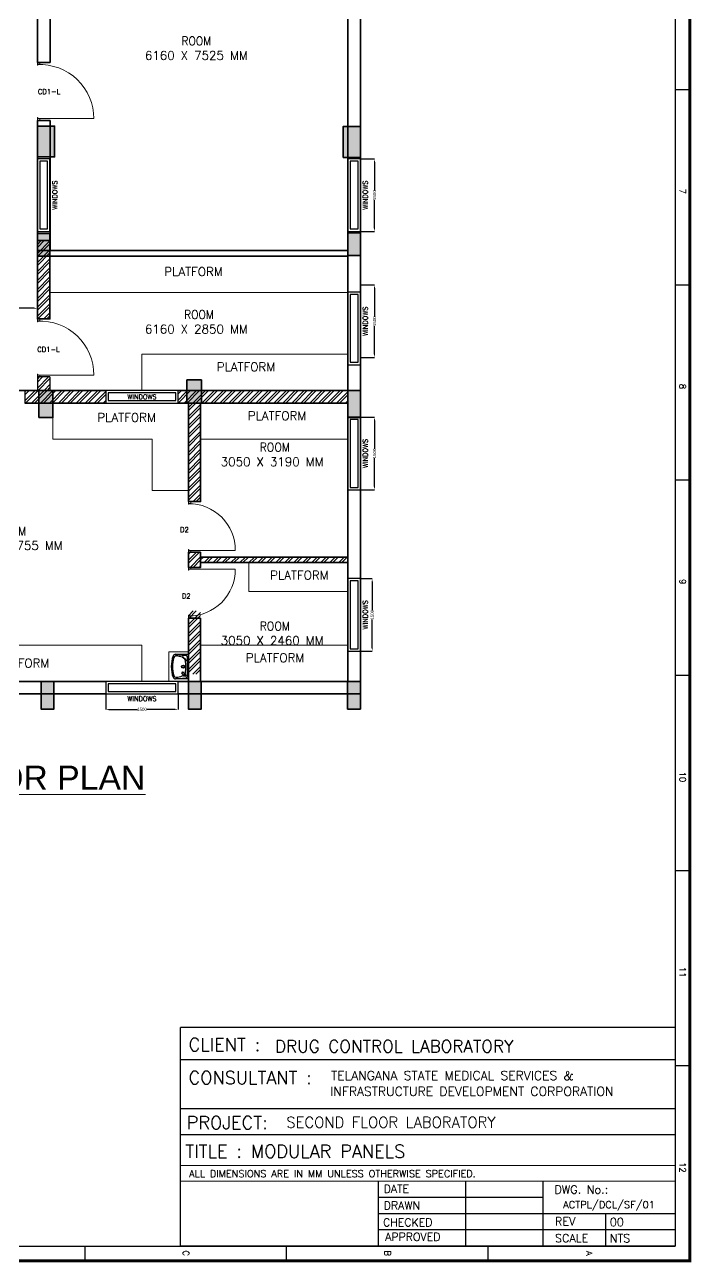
# Model space of a CAD drawing. Extents: x -29638 to 39922, y -31742 to 20224.
# Drawn here: x 26139 to 39922, y -31742 to -6149 of the extents above; entities that cross this region are included whole.
import ezdxf
from ezdxf.enums import TextEntityAlignment as Align

# ---------------------------------------------------------------- set-up
doc = ezdxf.new("R2010")
doc.units = 0
doc.header["$LTSCALE"] = 0.5
doc.header["$MEASUREMENT"] = 0
doc.header["$PDMODE"] = 32
for name, color, linetype, lineweight in [('1', 7, 'Continuous', 9), ('1050x2100 Door', 6, 'Continuous', 5), ('1200x2100 Door', 5, 'Continuous', 5), ('COL', 1, 'Continuous', 35), ('Furniture', 30, 'Continuous', 13), ('Hatch-1', 8, 'Continuous', 5), ('RCP Legend', 7, 'Continuous', 0), ('sa-text', 5, 'Continuous', 9), ('wall-1', 7, 'Continuous', 35)]:
    doc.layers.add(name, color=color, linetype=linetype, lineweight=lineweight)
for name, color, linetype in [('PDF_Text', 5, 'Continuous'), ('SA-FUR', 3, 'Continuous'), ('TITLE', 7, 'Continuous'), ('WC-DET1', 8, 'Continuous'), ('WC-DET2', 10, 'Continuous'), ('WC-OUT', 7, 'Continuous')]:
    doc.layers.add(name, color=color, linetype=linetype)
doc.styles.add('ARIAL', font='arial.ttf', dxfattribs={"height": 2.5})
doc.styles.add('IRFAN', font='romans.shx')
doc.styles.add('RomanS', font='romans.shx')
doc.styles.get("Standard").update_dxf_attribs({"font": 'arial.ttf'})
doc.styles.add('sudheer', font='romanc.shx')
doc.dimstyles.new('Sa-dim', dxfattribs={"dimtxt": 65, "dimasz": 65, "dimexe": 0, "dimexo": 0, "dimtad": 0, "dimdec": 0, "dimdsep": 46, "dimtxsty": 'Standard', "dimcen": 0, "dimclrd": 7, "dimclre": 7, "dimclrt": 1, "dimadec": 0, "dimazin": 0, "dimtfac": 1, "dimtdec": 0, "dimtmove": 0, "dimatfit": 3, "dimfxl": 1, "dimarcsym": 0})
pattern_1 = [(45, (-68891.78, 2e-13), (-92.80777, 92.80777), []), (45, (-68829.9, 2e-13), (-92.80777, 92.80777), [])]

# ---------------------------------------------------------------- blocks, each defined once
blk = doc.blocks.new('*U71')
at = {"color": 5}
blk.add_wipeout([(50, 400), (50, 240), (1450, 240), (1450, 400)], dxfattribs=at)
blk.add_wipeout([(0, 450), (0, 190), (1500, 190), (1500, 450)], dxfattribs=at)
for points in [[(0, 450), (0, 190), (1500, 190), (1500, 450)], [(50, 400), (50, 240), (1450, 240), (1450, 400)]]:
    blk.add_lwpolyline(points, close=True, dxfattribs=at)
blk = doc.blocks.new('*D84')
at = {"layer": 'Defpoints', "color": 0}
for p in [(27813, -19988), (29313, -19988), (29313, -20308)]:
    blk.add_point(p, dxfattribs=at)
at = {"layer": 'SA-FUR', "color": 7, "lineweight": -2}
for p, q in [((27813, -19988), (27813, -20308)), ((29313, -19988), (29313, -20308)), ((27878, -20308), (28469, -20308)), ((29248, -20308), (28658, -20308))]:
    blk.add_line(p, q, dxfattribs=at)
at = {"layer": 'SA-FUR', "color": 7}
for points in [[(27878, -20297), (27878, -20319), (27813, -20308)], [(29248, -20297), (29248, -20319), (29313, -20308)]]:
    blk.add_solid(points, dxfattribs=at)
at = {"layer": 'SA-FUR', "color": 1, "insert": (28563, -20308), "char_height": 65, "attachment_point": 5}
blk.add_mtext('1500', dxfattribs=at)
blk = doc.blocks.new('*D85')
at = {"layer": 'Defpoints', "color": 0}
for p in [(33081, -14266), (33372, -14266), (33081, -15766)]:
    blk.add_point(p, dxfattribs=at)
at = {"layer": 'SA-FUR', "color": 7, "lineweight": -2}
for p, q in [((33081, -14266), (33372, -14266)), ((33372, -14331), (33372, -14922)), ((33372, -15701), (33372, -15111)), ((33081, -15766), (33372, -15766))]:
    blk.add_line(p, q, dxfattribs=at)
at = {"layer": 'SA-FUR', "color": 7}
for points in [[(33361, -14331), (33383, -14331), (33372, -14266)], [(33361, -15701), (33383, -15701), (33372, -15766)]]:
    blk.add_solid(points, dxfattribs=at)
at = {"layer": 'SA-FUR', "color": 1, "insert": (33372, -15016), "char_height": 65, "attachment_point": 5, "rotation": 90}
blk.add_mtext('1500', dxfattribs=at)
blk = doc.blocks.new('*D86')
at = {"layer": 'Defpoints', "color": 0}
for p in [(33081, -8923), (33372, -8923), (33081, -10423)]:
    blk.add_point(p, dxfattribs=at)
at = {"layer": 'SA-FUR', "color": 7, "lineweight": -2}
for p, q in [((33081, -8923), (33372, -8923)), ((33372, -8988), (33372, -9579)), ((33372, -10358), (33372, -9768)), ((33081, -10423), (33372, -10423))]:
    blk.add_line(p, q, dxfattribs=at)
at = {"layer": 'SA-FUR', "color": 7}
for points in [[(33361, -8988), (33383, -8988), (33372, -8923)], [(33361, -10358), (33383, -10358), (33372, -10423)]]:
    blk.add_solid(points, dxfattribs=at)
at = {"layer": 'SA-FUR', "color": 1, "insert": (33372, -9673), "char_height": 65, "attachment_point": 5, "rotation": 90}
blk.add_mtext('1500', dxfattribs=at)
blk = doc.blocks.new('*D95')
at = {"layer": 'Defpoints', "color": 0}
for p in [(33081, -17603), (33324, -17603), (33081, -19103)]:
    blk.add_point(p, dxfattribs=at)
at = {"layer": 'SA-FUR', "color": 7, "lineweight": -2}
for p, q in [((33081, -17603), (33324, -17603)), ((33324, -17668), (33324, -18258)), ((33324, -19038), (33324, -18448)), ((33081, -19103), (33324, -19103))]:
    blk.add_line(p, q, dxfattribs=at)
at = {"layer": 'SA-FUR', "color": 7}
for points in [[(33313, -17668), (33334, -17668), (33324, -17603)], [(33313, -19038), (33334, -19038), (33324, -19103)]]:
    blk.add_solid(points, dxfattribs=at)
at = {"layer": 'SA-FUR', "color": 1, "insert": (33324, -18353), "char_height": 65, "attachment_point": 5, "rotation": 90}
blk.add_mtext('1500', dxfattribs=at)
blk = doc.blocks.new('SD 1200x2100')
at = {"layer": '1200x2100 Door'}
for p, q in [((289771, 46662), (289771, 46712)), ((289771, 46712), (289829, 46712)), ((289771, 46662), (289771, 46712)), ((289771, 46662), (289809, 46662)), ((289809, 46662), (289809, 46705)), ((289809, 46705), (289829, 46705)), ((289829, 46705), (289829, 46712)), ((290971, 46712), (290913, 46712)), ((290913, 46705), (290913, 46712)), ((290933, 46705), (290913, 46705)), ((290933, 46662), (290933, 46705)), ((290971, 46662), (290933, 46662)), ((290933, 46662), (290933, 45544)), ((290971, 46662), (290971, 46712))]:
    blk.add_line(p, q, dxfattribs=at)
blk.add_arc((290933, 46662), 1118, 177.4426, 270, dxfattribs=at)
blk = doc.blocks.new('1050x2100')
at = {"layer": '1050x2100 Door'}
for p, q in [((289972, 46662), (289972, 46712)), ((289972, 46712), (290030, 46712)), ((289972, 46662), (289972, 46712)), ((289972, 46662), (290010, 46662)), ((290010, 46662), (290010, 46705)), ((290010, 46705), (290030, 46705)), ((290030, 46705), (290030, 46712)), ((291022, 46712), (290964, 46712)), ((290964, 46705), (290964, 46712)), ((290984, 46705), (290964, 46705)), ((290984, 46662), (290984, 46705)), ((291022, 46662), (290984, 46662)), ((290984, 46662), (290984, 45744)), ((291022, 46662), (291022, 46712))]:
    blk.add_line(p, q, dxfattribs=at)
blk.add_arc((290976, 46703), 959, 179.4701, 270.4563, dxfattribs=at)
blk = doc.blocks.new('*D98')
at = {"layer": 'Defpoints', "color": 0}
for p in [(33081, -11530), (33372, -11530), (33081, -13030)]:
    blk.add_point(p, dxfattribs=at)
at = {"layer": 'SA-FUR', "color": 7, "lineweight": -2}
for p, q in [((33081, -11530), (33372, -11530)), ((33372, -11595), (33372, -12186)), ((33372, -12965), (33372, -12375)), ((33081, -13030), (33372, -13030))]:
    blk.add_line(p, q, dxfattribs=at)
at = {"layer": 'SA-FUR', "color": 7}
for points in [[(33361, -11595), (33383, -11595), (33372, -11530)], [(33361, -12965), (33383, -12965), (33372, -13030)]]:
    blk.add_solid(points, dxfattribs=at)
at = {"layer": 'SA-FUR', "color": 1, "insert": (33372, -12280), "char_height": 65, "attachment_point": 5, "rotation": 90}
blk.add_mtext('1500', dxfattribs=at)
blk = doc.blocks.new('A$Cf2d5b89f')
at = {"layer": 'WC-DET1'}
for p, q in [((-254, -268), (-232, -47)), ((-207, -25), (207, -25)), ((-183, -88), (-191, -109)), ((-178, -92), (-182, -88)), ((-172, -75), (-142, -59)), ((-169, -80), (-172, -77)), ((165, -57), (112, -115)), ((112, -122), (124, -135)), ((194, -88), (131, -135)), ((254, -268), (232, -47))]:
    blk.add_line(p, q, dxfattribs=at)
for centre, radius in [((0, -110), 22.5), ((180, -72), 17.5)]:
    blk.add_circle(centre, radius, dxfattribs=at)
for centre, radius, start, end in [((-216, -94), 25.6, 209.6765, 262.1744), ((-207, -50), 25, 90, 174.1371), ((264, -296), 487, 159.6568, 174.6623), ((-190, -254), 30, 172.6512, 189.1116), ((-212, -44), 76.2, 264.3519, 268.5983), ((-212, -95), 25, 266.931, 325.9016), ((-96, -156), 100, 144.6532, 162.9621), ((-182, -89), 1, 43.4655, 145.9016), ((-182, -95), 5, 324.6532, 43.4655), ((-171, -76), 1, 121.0294, 223.4655), ((-165, -77), 5, 223.4655, 311.0008), ((-96, -156), 100, 95.5686, 131.0008), ((-143, -37), 12.3, 18.1286, 87.6417), ((-155, -38), 25, 301.0294, 0), ((-153, -41), 23.3, 7.7155, 21.1094), ((0, -1029), 978, 83.7806, 96.2194), ((96, -156), 100, 56.8383, 84.4314), ((115, -119), 5, 135.3271, 224.3233), ((127, -131), 5, 224.3233, 307.4212), ((96, -156), 100, 17.0379, 34.3564), ((-264, -296), 487, 5.3377, 20.3432), ((207, -50), 25, 5.8629, 90), ((190, -254), 30, 350.8884, 7.3488), ((-171, -251), 50, 189.1116, 252.9473), ((0, 290), 618, 252.5422, 287.4578), ((171, -251), 50, 287.0527, 350.8884)]:
    blk.add_arc(centre, radius, start, end, dxfattribs=at)
at = {"layer": 'WC-DET2'}
for centre, radius in [((0, -110), 32.5), ((180, -72), 21.4)]:
    blk.add_circle(centre, radius, dxfattribs=at)
at = {"layer": 'WC-OUT'}
for p, q in [((-245, 0), (245, 0)), ((-254, -10), (-254, -268)), ((254, -10), (254, -268))]:
    blk.add_line(p, q, dxfattribs=at)
for centre, radius, start, end in [((-245, -10), 10, 90, 180), ((245, -10), 10, 0, 90), ((-205, -268), 50, 180, 250.8279), ((0, 320), 673, 250.8279, 289.1721), ((205, -268), 50, 289.1721, 0)]:
    blk.add_arc(centre, radius, start, end, dxfattribs=at)
blk = doc.blocks.new('A$C40424e03')
blk.add_lwpolyline([(674, 1604), (1282, 1604), (1282, 2007), (674, 2007)], close=True)
at = {"xscale": -1}
blk.add_blockref('A$Cf2d5b89f', (978, 2007), dxfattribs=at)
blk = doc.blocks.new('A$C66962185')
at = {"layer": 'TITLE'}
for p, q in [((102467, -1297), (102467, 0)), ((119559, -1297), (119559, 0)), ((136651, -1297), (136651, 0)), ((153743, -1297), (153743, 0)), ((170836, -1297), (170836, 0)), ((187928, -1297), (187928, 0)), ((1210, -1297), (203723, -1297)), ((203723, -139882), (203723, -1297)), ((205020, -17647), (203723, -17647)), ((205020, -35295), (203723, -35295)), ((205020, -52942), (203723, -52942))]:
    blk.add_line(p, q, dxfattribs=at)
at = {"layer": 'TITLE', "const_width": 250}
blk.add_lwpolyline([(205020, 0), (205020, -141178), (0, -141178), (0, 0)], close=True, dxfattribs=at)
at = {"layer": 'TITLE', "style": 'RomanS'}
for s, height, p in [('7', 537, (111377, -629)), ('8', 537, (128470, -629)), ('9', 537, (145562, -629)), ('10', 537.4, (162654, -629)), ('11', 537.4, (179746, -629)), ('12', 537.4, (196838, -629)), ('A', 537, (204358, -8810)), ('B', 537, (204358, -26457)), ('C', 537, (204358, -44104))]:
    blk.add_text(s, height=height, dxfattribs=at).set_placement(p, align=Align.MIDDLE)
blk = doc.blocks.new('*D159')
at = {"color": 7, "lineweight": -2}
for p, q in [((15461, -12013), (20778, -12013)), ((26336, -12013), (21018, -12013))]:
    blk.add_line(p, q, dxfattribs=at)
at = {"color": 7}
for points in [[(15461, -12002), (15461, -12024), (15396, -12013)], [(26336, -12002), (26336, -12024), (26401, -12013)]]:
    blk.add_solid(points, dxfattribs=at)
at = {"layer": 'Defpoints', "color": 0}
for p in [(15396, -12013), (26401, -12013), (26401, -12013)]:
    blk.add_point(p, dxfattribs=at)
at = {"color": 1, "insert": (20898, -12013), "char_height": 65, "attachment_point": 5}
blk.add_mtext('11005', dxfattribs=at)

msp = doc.modelspace()

# ---------------------------------------------------------------- hatches: boundary and pattern name
at = {"layer": 'COL'}
h = msp.add_hatch(color=256, dxfattribs=at)
h.dxf.hatch_style = 1
h.paths.add_polyline_path([(26755.6, -8243.3), (26400.6, -8243.3), (26400.6, -8883.3), (26755.6, -8883.3)])
h = msp.add_hatch(color=256, dxfattribs=at)
h.dxf.hatch_style = 1
h.paths.add_polyline_path([(26660.6, -10463.3), (26400.6, -10463.3), (26400.6, -10933.3), (26660.6, -10933.3)])
h = msp.add_hatch(color=256, dxfattribs=at)
h.dxf.hatch_style = 1
h.paths.add_polyline_path([(29790.6, -13493.3), (29490.6, -13493.3), (29490.6, -13973.3), (29790.6, -13973.3)])
h = msp.add_hatch(color=256, dxfattribs=at)
h.dxf.hatch_style = 1
h.paths.add_polyline_path([(26720.6, -13713.3), (26430.6, -13713.3), (26430.6, -14273.3), (26720.6, -14273.3)])
h = msp.add_hatch(color=256, dxfattribs=at)
h.dxf.hatch_style = 1
h.paths.add_polyline_path([(26740.6, -19728.3), (26475.6, -19728.3), (26475.6, -20303.3), (26740.6, -20303.3)])
h = msp.add_hatch(color=256, dxfattribs=at)
h.dxf.hatch_style = 1
h.paths.add_polyline_path([(29787.6, -19728.3), (29522.6, -19728.3), (29522.6, -20303.3), (29787.6, -20303.3)])
h = msp.add_hatch(color=256, dxfattribs=at)
h.dxf.hatch_style = 1
h.paths.add_polyline_path([(33080.6, -19728.3), (32815.6, -19728.3), (32815.6, -20303.3), (33080.6, -20303.3)])
at = {"layer": 'Hatch-1'}
h = msp.add_hatch(dxfattribs=at)
h.set_pattern_fill('ANSI32,_O', color=256, scale=350)
h.set_pattern_definition(pattern_1)
h.paths.add_polyline_path([(26660.6, -10613.3), (26400.6, -10613.3), (26400.6, -12232.3), (26660.6, -12232.3)])
h = msp.add_hatch(dxfattribs=at)
h.set_pattern_fill('ANSI32,_O', color=256, scale=350)
h.set_pattern_definition(pattern_1)
h.paths.add_polyline_path([(26660.6, -13432.3), (26400.6, -13432.3), (26400.6, -13713.3), (26660.6, -13713.3)])
h = msp.add_hatch(dxfattribs=at)
h.set_pattern_fill('ANSI32,_O', color=256, scale=350)
h.set_pattern_definition(pattern_1)
h.paths.add_polyline_path([(32820.6, -13713.3), (26138.6, -13713.3), (26138.6, -13973.3), (32820.6, -13973.3)])
h = msp.add_hatch(dxfattribs=at)
h.set_pattern_fill('ANSI32,_O', color=256, scale=350)
h.set_pattern_definition(pattern_1)
h.paths.add_polyline_path([(29775.6, -13973.3), (29525.6, -13973.3), (29525.6, -16009.3), (29775.6, -16009.3)])
h = msp.add_hatch(dxfattribs=at)
h.set_pattern_fill('ANSI32,_O', color=256, scale=350)
h.set_pattern_definition(pattern_1)
h.paths.add_polyline_path([(29775.6, -17059.3), (29525.6, -17059.3), (29525.6, -17371.3), (29775.6, -17371.3)])
h = msp.add_hatch(dxfattribs=at)
h.set_pattern_fill('ANSI32,_O', color=256, scale=350)
h.set_pattern_definition(pattern_1)
h.paths.add_polyline_path([(29775.6, -17159.3), (32820.6, -17159.3), (32820.6, -17271.3), (29775.6, -17271.3)])
h = msp.add_hatch(dxfattribs=at)
h.set_pattern_fill('ANSI32,_O', color=256, scale=350)
h.set_pattern_definition([(45, (-68891.78, 150), (-92.80777, 92.80777), []), (45, (-68829.9, 150), (-92.80777, 92.80777), [])])
h.paths.add_polyline_path([(29775.6, -18271.3), (29525.6, -18271.3), (29525.6, -19578.3), (29775.6, -19578.3)])

# ---------------------------------------------------------------- linework, layer by layer
for p, q in [((32820.6, -10453.3, 2637.8), (32820.6, -13713.3, 2637.8)), ((26400.6, -13432.3, 2637.8), (26400.6, -13713.3, 2637.8)), ((26660.6, -13432.3, 2637.8), (26400.6, -13432.3, 2637.8)), ((26660.6, -13432.3, 2637.8), (26660.6, -13713.3, 2637.8)), ((32820.6, -13713.3, 2637.8), (32820.6, -19728.3, 2637.8)), ((29775.6, -16009.3, 2637.8), (29525.6, -16009.3, 2637.8)), ((32820.6, -17159.3, 2637.8), (32820.6, -17271.3, 2637.8)), ((39586.2, -26886.1, 2637.8), (29361.5, -26886.1, 2637.8)), ((29361.5, -31406.6, 2637.8), (29361.5, -26886.1, 2637.8)), ((39586.2, -27556, 2637.8), (29361.5, -27556, 2637.8)), ((39586.2, -28569.4, 2637.8), (29361.5, -28569.4, 2637.8)), ((39586.2, -29105.3, 2637.8), (29361.5, -29105.3, 2637.8)), ((33451, -31406.6, 2637.8), (33451, -30065.8, 2637.8)), ((35259, -31406.6, 2637.8), (35259, -30065.8, 2637.8)), ((36854.6, -30065.8, 2637.8), (36854.6, -31406.6, 2637.8)), ((36854.6, -30401.1, 2637.8), (33451, -30401.1, 2637.8)), ((33451, -30736.4, 2637.8), (39586.2, -30736.4, 2637.8)), ((38156, -31406.6, 2637.8), (38156, -30736.4, 2637.8)), ((39586.2, -31071.5, 2637.8), (33451, -31071.5, 2637.8))]:
    msp.add_line(p, q)
at = {"lineweight": 9, "extrusion": (1.12482e-32, 6.12323e-17, -1)}
for p, q in [((39586.2, -29739.6, 2637.8), (29361.5, -29739.6, 2637.8)), ((39586.2, -30065.8, 2637.8), (29361.5, -30065.8, 2637.8))]:
    msp.add_line(p, q, dxfattribs=at)
at = {"color": 7}
msp.add_line((39586.2, -31406.6, 2637.8), (29361.5, -31406.6, 2637.8), dxfattribs=at)
at = {"layer": 'COL'}
for p, q in [((26400.6, -10613.3, 2637.8), (26660.6, -10613.3, 2637.8)), ((32820.6, -13713.3, 2637.8), (32820.6, -13973.3, 2637.8))]:
    msp.add_line(p, q, dxfattribs=at)
at = {"layer": 'COL', "elevation": 2637.8}
for points in [[(26400.6, -8883.3), (26755.6, -8883.3), (26755.6, -8243.3), (26400.6, -8243.3)], [(26400.6, -10463.3), (26660.6, -10463.3), (26660.6, -10933.3), (26400.6, -10933.3)], [(29790.6, -13493.3), (29490.6, -13493.3), (29490.6, -13973.3), (29790.6, -13973.3)], [(26430.6, -14273.3), (26720.6, -14273.3), (26720.6, -13713.3), (26430.6, -13713.3)], [(26475.6, -19728.3), (26740.6, -19728.3), (26740.6, -20303.3), (26475.6, -20303.3)], [(29522.6, -19728.3), (29787.6, -19728.3), (29787.6, -20303.3), (29522.6, -20303.3)], [(32815.6, -19728.3), (33080.6, -19728.3), (33080.6, -20303.3), (32815.6, -20303.3)], [(32815.6, -19728.3), (33080.6, -19728.3), (33080.6, -20303.3), (32815.6, -20303.3)]]:
    msp.add_lwpolyline(points, close=True, dxfattribs=at)
at = {"layer": 'Furniture', "elevation": 2637.8}
msp.add_lwpolyline([(26660.6, -10933.3), (32820.6, -10933.3), (32820.6, -11683.3), (26660.6, -11683.3)], close=True, dxfattribs=at)
msp.add_lwpolyline([(28775.6, -14723.3), (28775.6, -15779.3), (29525.6, -15779.3), (29525.6, -14723.3)], dxfattribs=at)
at = {"layer": 'RCP Legend', "lineweight": -3}
msp.add_line((19334.9, -31406.6, 2637.8), (28923.6, -31406.6, 2637.8), dxfattribs=at)
at = {"layer": 'SA-FUR', "color": 7}
for p, q in [((26401.5, -10818.3, 2637.8), (26661.5, -10818.3, 2637.8)), ((26138.6, -13713.3, 2637.8), (26138.6, -13973.3, 2637.8))]:
    msp.add_line(p, q, dxfattribs=at)
at = {"layer": 'wall-1', "color": 7}
for p, q in [((32820.6, -19728.3, 2637.8), (32820.6, 2422.7, 2637.8)), ((33080.6, 2422.7, 2637.8), (33080.6, -19728.3, 2637.8)), ((26401.3, -6928.3, 2637.8), (26661.1, -6928.2, 2637.8)), ((26401.3, -8128.3, 2637.8), (26661.3, -8128.2, 2637.8)), ((26661.4, -10818.3, 2637.8), (32820.6, -10818.3, 2637.8)), ((26661.4, -10933.3, 2637.8), (32820.6, -10933.3, 2637.8)), ((33080.6, -19728.3, 2637.8), (32820.6, -19728.3, 2637.8))]:
    msp.add_line(p, q, dxfattribs=at)
at = {"layer": 'wall-1', "color": 7, "elevation": 2637.8}
for points in [[(26661.1, -6928.3), (26660.6, -3291.3), (26400.6, -3291.3), (26400.6, -6928.3)], [(26400.6, -8128.3), (26400.6, -10818.3), (26661.5, -10818.3), (26661.3, -8128.3)], [(26400.6, -10613.3), (26400.6, -12232.3), (26660.6, -12232.3), (26660.6, -10613.3)], [(26138.6, -13973.3), (32820.6, -13973.3), (32820.6, -13713.3), (15395.6, -13713.3), (15395.6, -13943.3), (15587.6, -13943.3)]]:
    msp.add_lwpolyline(points, dxfattribs=at)
for points in [[(29775.6, -13973.3), (29525.6, -13973.3), (29525.6, -16009.3), (29775.6, -16009.3)], [(29775.6, -17059.3), (29525.6, -17059.3), (29525.6, -17371.3), (29775.6, -17371.3)], [(29775.6, -17159.3), (32820.6, -17159.3), (32820.6, -17271.3), (29775.6, -17271.3)], [(29775.6, -18421.3), (29525.6, -18421.3), (29525.6, -19728.3), (29775.6, -19728.3)]]:
    msp.add_lwpolyline(points, close=True, dxfattribs=at)
at = {"layer": 'wall-1', "elevation": 2637.8}
msp.add_lwpolyline([(33080.6, -19988.3), (10468.6, -19988.3), (10468.6, -19728.3), (33080.6, -19728.3)], close=True, dxfattribs=at)

# ---------------------------------------------------------------- block references
at = {"layer": '1050x2100 Door', "xscale": -1, "rotation": 90}
msp.add_blockref('1050x2100', (76237.4, 273962.6, 2637.8), dxfattribs=at)
at = {"layer": '1050x2100 Door', "rotation": 90}
msp.add_blockref('1050x2100', (76237.4, -308393.2, 2637.8), dxfattribs=at)
at = {"layer": '1200x2100 Door', "xscale": -1, "rotation": 90}
for p in [(73112, 282842.8, 2637.8), (73112.4, 277538.8, 2637.8)]:
    msp.add_blockref('SD 1200x2100', p, dxfattribs=at)

# ---------------------------------------------------------------- texts
at = {"lineweight": 9}
for s, height, style, p in [('CLIENT :', 268.01, 'IRFAN', (29526.6, -27374.9, 2637.8)), ('DRUG CONTROL LABORATORY', 254.612, 'sudheer', (31313.3, -27402.6, 2637.8)), ('CONSULTANT :', 268.012, 'IRFAN', (29526.6, -28059.2, 2637.8)), ('TELANGANA STATE MEDICAL SERVICES &  ', 187.609, 'sudheer', (32471.2, -27975, 2637.8)), ('INFRASTRUCTURE DEVELOPMENT CORPORATION ', 187.609, 'sudheer', (32453.7, -28303.2, 2637.8)), ('PROJECT:', 268.01, 'IRFAN', (29487.3, -28989.1, 2637.8)), ('SECOND FLOOR LABORATORY ', 224.058, 'sudheer', (31547.8, -28959.1, 2637.8))]:
    msp.add_text(s, height=height, dxfattribs=dict(at, style=style)).set_placement(p)
at = {"lineweight": 9, "extrusion": (1.12482e-32, 6.12323e-17, -1), "style": 'IRFAN', "text_generation_flag": 2}
for s, height, p in [('TITLE : MODULAR PANELS', 268.012, (-29459.5, -29579.9, -2637.8)), ('ALL DIMENSIONS ARE IN MM UNLESS OTHERWISE SPECIFIED.', 146.84, (-29538.6, -29984.7, -2637.8))]:
    msp.add_text(s, height=height, dxfattribs=at).set_placement(p)
at = {"color": 64, "style": 'sudheer'}
for s, p in [('DATE', (33824.3, -30223.9, 2637.8)), ('DRAWN ', (33995.4, -30568.7, 2637.8)), ('CHECKED', (34058.7, -30917.8, 2637.8)), ('APPROVED', (34163.2, -31216.7, 2637.8))]:
    msp.add_text(s, height=165.48, dxfattribs=at).set_placement(p, align=Align.MIDDLE_CENTER)
for s, p in [('DWG. No.:', (37093.2, -30324.1, 2637.8)), ('REV', (37104.4, -30980.8, 2637.8)), ('SCALE', (37104.4, -31328.6, 2637.8))]:
    msp.add_text(s, height=169.34, dxfattribs=at).set_placement(p)
at = {"color": 6, "style": 'sudheer'}
msp.add_text('ACTPL/DCL/SF/01', height=149.661, dxfattribs=at).set_placement((38222.2, -30625.5, 2637.8), align=Align.CENTER)
for s, p in [('00', (38238.9, -30995.5, 2637.8)), ('NTS', (38238.9, -31330.6, 2637.8))]:
    msp.add_text(s, height=169.34, dxfattribs=at).set_placement(p)
at = {"layer": '1050x2100 Door', "color": 0, "style": 'RomanS'}
for p in [(29350.1, -16642.9, 2637.8), (29387.3, -18014.6, 2637.8)]:
    msp.add_text('D2', height=103.23, dxfattribs=at).set_placement(p)
at = {"layer": '1200x2100 Door', "color": 0, "style": 'RomanS'}
for p in [(26409.6, -7583.5, 2637.8), (26397.6, -12916.4, 2637.8)]:
    msp.add_text('CD1-L', height=103.23, dxfattribs=at).set_placement(p)
at = {"layer": 'PDF_Text', "char_height": 180, "attachment_point": 5, "style": 'RomanS'}
for s, insert, width in [('{\\W0.9;ROOM\\P\\W1;\\C0;6160 X 7525 MM}', (29686.7, -6634.1, 2637.8), 2461.8), ('PLATFORM', (29628.8, -11255.3, 2637.8), 1313.229), ('{\\W0.9; ROOM\\P\\W1;\\C0;6160 X 2850 MM}', (29686.7, -12293.1, 2637.8), 2461.8), ('PLATFORM', (30713.7, -13225.5, 2637.8), 1313.229), ('PLATFORM', (28244.9, -14271.9, 2637.8), 1313.229), ('PLATFORM', (31355.9, -14235.5, 2637.8), 1313.229), ('{\\W0.9; ROOM\\P\\W1;\\C0;3050 X 3190 MM}', (31254.9, -15036.9, 2637.8), 2461.8), ('{\\W0.9;ROOM\\P\\W1;\\C0;7260 X 5755 MM}', (25859.8, -16770.2, 2637.8), 2953.65), ('PLATFORM', (31818.5, -17533.5, 2637.8), 1313.229), ('{\\W0.9; ROOM\\P\\W1;\\C0;3050 X 2460 MM}', (31254.9, -18736.1, 2637.8), 2461.8), ('PLATFORM', (31315.3, -19240.5, 2637.8), 1313.229), ('PLATFORM', (26042.2, -19352, 2637.8), 1313.229)]:
    msp.add_mtext(s, dxfattribs=dict(at, insert=insert, width=width))
at = {"layer": 'sa-text', "color": 5, "insert": (23103.5, -21725, 2637.8), "char_height": 500, "width": 12708.577, "attachment_point": 5, "style": 'ARIAL'}
msp.add_mtext('{\\L\\C1;EXISTING SECOND FLOOR PLAN}', dxfattribs=at)

# ---------------------------------------------------------------- dimensions: what is measured, and where the dimension line sits
at = {"color": 4}
dim = msp.add_linear_dim(base=(26400.6, -12013.3, 2637.8), p1=(15395.6, -12013.3, 2637.8), p2=(26400.6, -12013.3, 2637.8), dimstyle='Sa-dim', dxfattribs=at)
dim.commit()
dim.dimension.update_dxf_attribs({"geometry": '*D159', "text_midpoint": (20898.1, -12013.3, 2637.8)})

# ---------------------------------------------------------------- next in the draw order: block references
at = {"rotation": 270}
for p in [(26210.6, -8923.3, 2637.8), (32630.6, -8923.3, 2637.8), (32630.6, -14266.3, 2637.8), (32630.6, -17603, 2637.8)]:
    msp.add_blockref('*U71', p, dxfattribs=at)
for p in [(27813.1, -14163.3, 2637.8), (27813.1, -20178.3, 2637.8)]:
    msp.add_blockref('*U71', p)

# ---------------------------------------------------------------- next in the draw order: hatches: boundary and pattern name
at = {"layer": 'COL'}
h = msp.add_hatch(color=256, dxfattribs=at)
h.dxf.hatch_style = 1
h.paths.add_polyline_path([(33080.6, -8253.3), (32725.6, -8253.3), (32725.6, -8893.3), (33080.6, -8893.3)])
h = msp.add_hatch(color=256, dxfattribs=at)
h.dxf.hatch_style = 1
h.paths.add_polyline_path([(33080.6, -10453.3), (32820.6, -10453.3), (32820.6, -10923.3), (33080.6, -10923.3)])
h = msp.add_hatch(color=256, dxfattribs=at)
h.dxf.hatch_style = 1
h.paths.add_polyline_path([(33080.6, -13713.3), (32820.6, -13713.3), (32820.6, -14273.3), (33080.6, -14273.3)])

# ---------------------------------------------------------------- next in the draw order: linework, layer by layer
at = {"layer": 'COL', "elevation": 2637.8}
for points in [[(32725.6, -8893.3), (33080.6, -8893.3), (33080.6, -8253.3), (32725.6, -8253.3)], [(32820.6, -10453.3), (33080.6, -10453.3), (33080.6, -10923.3), (32820.6, -10923.3)], [(32820.6, -13713.3), (33080.6, -13713.3), (33080.6, -14273.3), (32820.6, -14273.3)]]:
    msp.add_lwpolyline(points, close=True, dxfattribs=at)
at = {"layer": 'Furniture', "elevation": 2637.8}
for points in [[(28563.1, -12963.3), (32820.6, -12963.3), (32820.6, -13713.3), (28563.1, -13713.3)], [(29775.6, -13973.3), (32820.6, -13973.3), (32820.6, -14723.3), (29775.6, -14723.3)], [(30775.6, -17271.3), (32820.6, -17271.3), (32820.6, -17871.3), (30775.6, -17871.3)], [(22001.5, -18978.3), (28563.1, -18978.3), (28563.1, -19728.3), (22001.5, -19728.3)], [(29775.6, -18978.3), (32820.6, -18978.3), (32820.6, -19728.3), (29775.6, -19728.3)]]:
    msp.add_lwpolyline(points, close=True, dxfattribs=at)
msp.add_lwpolyline([(28775.6, -14723.3), (26720.6, -14723.2), (26720.6, -13973.3), (29525.6, -13973.3), (29525.6, -14723.3)], dxfattribs=at)

# ---------------------------------------------------------------- next in the draw order: block references
at = {"layer": '1', "color": 140, "xscale": -1, "rotation": 270}
msp.add_blockref('A$C40424e03', (27515.5, -20402, 2637.8), dxfattribs=at)

# ---------------------------------------------------------------- next in the draw order: texts
at = {"layer": 'PDF_Text', "char_height": 100, "attachment_point": 2, "rotation": 90, "style": 'RomanS'}
for insert in [(26710.6, -9673.3, 2637.8), (33130.6, -9673.3, 2637.8), (33130.6, -15016.3, 2637.8), (33130.6, -18353, 2637.8)]:
    msp.add_mtext('{\\Fromanc|c0;WINDOWS}', dxfattribs=dict(at, insert=insert))
at = {"layer": 'PDF_Text', "char_height": 100, "attachment_point": 2, "style": 'RomanS'}
for insert in [(28563.1, -13795.3, 2637.8), (28563.1, -20038.3, 2637.8)]:
    msp.add_mtext('{\\Fromanc|c0;WINDOWS}', dxfattribs=dict(at, insert=insert))

# ---------------------------------------------------------------- next in the draw order: dimensions: what is measured, and where the dimension line sits
at = {"layer": 'SA-FUR', "color": 7}
for base, p1, p2, picture, middle in [((33371.8, -8923.3, 2637.8), (33080.6, -10423.3, 2637.8), (33080.6, -8923.3, 2637.8), '*D86', (33371.8, -9673.3, 2637.8)), ((33371.8, -14266.3, 2637.8), (33080.6, -15766.3, 2637.8), (33080.6, -14266.3, 2637.8), '*D85', (33371.8, -15016.3, 2637.8)), ((33323.6, -17603, 2637.8), (33080.6, -19103, 2637.8), (33080.6, -17603, 2637.8), '*D95', (33323.6, -18353, 2637.8))]:
    dim = msp.add_linear_dim(base=base, p1=p1, p2=p2, angle=90, dimstyle='Sa-dim', dxfattribs=at)
    dim.commit()
    dim.dimension.update_dxf_attribs({"geometry": picture, "text_midpoint": middle})
dim = msp.add_linear_dim(base=(29313.1, -20308.2, 2637.8), p1=(27813.1, -19988.3, 2637.8), p2=(29313.1, -19988.3, 2637.8), dimstyle='Sa-dim', dxfattribs=at)
dim.commit()
dim.dimension.update_dxf_attribs({"geometry": '*D84', "text_midpoint": (28563.1, -20308.2, 2637.8)})

# ---------------------------------------------------------------- next in the draw order: block references
at = {"rotation": 270}
msp.add_blockref('*U71', (32630.6, -11680.5, 2637.8), dxfattribs=at)

# ---------------------------------------------------------------- next in the draw order: block references
at = {"layer": 'TITLE', "xscale": 0.2362210059282006, "yscale": 0.2362210069968569, "zscale": 0.2362210063558905, "rotation": 270}
msp.add_blockref('A$C66962185', (39892.4, 16717.1, 2637.8), dxfattribs=at)

# ---------------------------------------------------------------- next in the draw order: texts
at = {"layer": 'PDF_Text', "insert": (33130.6, -12280.5, 2637.8), "char_height": 100, "attachment_point": 2, "rotation": 90, "style": 'RomanS'}
msp.add_mtext('{\\Fromanc|c0;WINDOWS}', dxfattribs=at)

# ---------------------------------------------------------------- next in the draw order: dimensions: what is measured, and where the dimension line sits
at = {"layer": 'SA-FUR', "color": 7}
dim = msp.add_linear_dim(base=(33371.8, -11530.5, 2637.8), p1=(33080.6, -13030.5, 2637.8), p2=(33080.6, -11530.5, 2637.8), angle=90, dimstyle='Sa-dim', dxfattribs=at)
dim.commit()
dim.dimension.update_dxf_attribs({"geometry": '*D98', "text_midpoint": (33371.8, -12280.5, 2637.8)})

doc.saveas('drawing.dxf')
